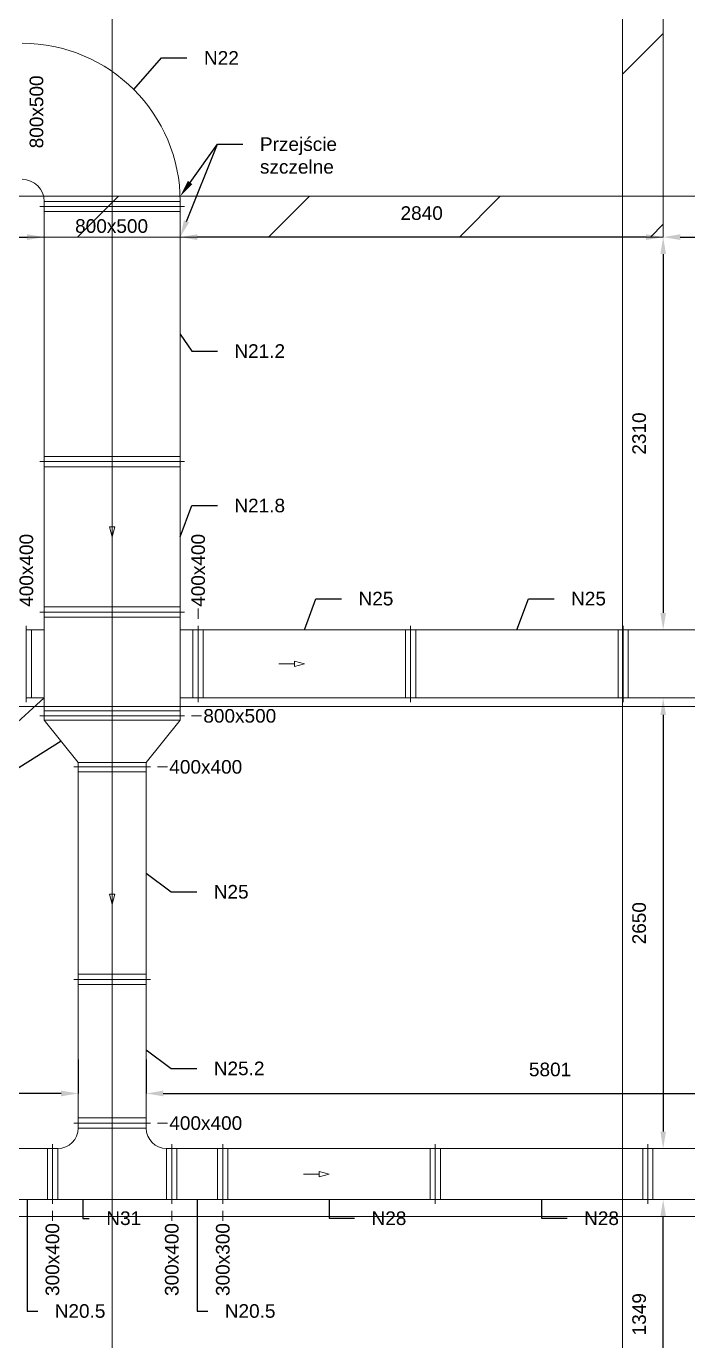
# Model space of a CAD drawing. Header units: millimetres. Extents: x 59762 to 60194, y -87842 to -87548.
# Drawn here: x 59956.57 to 59960.46, y -87791.27 to -87783.54 of the extents above; entities that cross this region are included whole.
import ezdxf
from ezdxf import colors
from ezdxf.entities.mleader import LeaderData, LeaderLine
from ezdxf.math import Vec2, Vec3

# ---------------------------------------------------------------- set-up
doc = ezdxf.new("R2010")
doc.units = ezdxf.units.MM
doc.linetypes.add('JIS_02_1.2', pattern=[2.5, 1.25, -1.25])
for name, color, linetype, lineweight in [('kanały', 7, 'Continuous', 20), ('nawi. strzałki', 150, 'Continuous', 20), ('wymiary', 7, 'Continuous', 13)]:
    doc.layers.add(name, color=color, linetype=linetype, lineweight=lineweight)
doc.layers.add('osie', color=7, linetype='JIS_02_1.2', lineweight=5, transparency=0.7)
doc.layers.add('podkład', color=7, linetype='Continuous', lineweight=13, transparency=0.7)
doc.styles.add('styl1', font='arial.ttf', dxfattribs={"height": 0.08})
doc.dimstyles.new('Kopia Opisowy', dxfattribs={"dimscale": 0, "dimtxt": 0.08, "dimasz": 0.1, "dimexe": 0, "dimexo": 0.2, "dimgap": 0.1, "dimtad": 1, "dimlfac": 1000, "dimtxsty": 'styl1', "dimcen": 2.5, "dimadec": 0, "dimazin": 0, "dimtfac": 1, "dimtmove": 0, "dimatfit": 3, "dimfxl": 1, "dimarcsym": 0})

# ---------------------------------------------------------------- blocks, each defined once
blk = doc.blocks.new('*D74')
at = {"layer": 'Defpoints', "color": 0, "transparency": 16777216}
for p in [(59960.3108, -87784.7764), (59963.0718, -87784.7764), (59963.0718, -87785.5984)]:
    blk.add_point(p, dxfattribs=at)
at = {"layer": 'wymiary', "color": 0, "lineweight": -2, "transparency": 16777216}
for p, q in [((59960.4108, -87784.7764), (59962.9718, -87784.7764)), ((59963.0718, -87785.3984), (59963.0718, -87784.7764))]:
    blk.add_line(p, q, dxfattribs=at)
at = {"layer": 'wymiary', "color": 0, "transparency": 16777216}
for points in [[(59960.4108, -87784.7597), (59960.4108, -87784.793), (59960.3108, -87784.7764)], [(59962.9718, -87784.7597), (59962.9718, -87784.793), (59963.0718, -87784.7764)]]:
    blk.add_solid(points, dxfattribs=at)
at = {"layer": 'wymiary', "color": 0, "transparency": 16777216, "insert": (59961.6913, -87784.6355), "char_height": 0.08, "attachment_point": 5, "style": 'styl1'}
blk.add_mtext('2761', dxfattribs=at)
blk = doc.blocks.new('*D78')
at = {"layer": 'Defpoints', "color": 0, "transparency": 16777216}
for p in [(59960.3108, -87784.7764), (59960.3108, -87787.0864), (59960.3108, -87787.0864)]:
    blk.add_point(p, dxfattribs=at)
at = {"layer": 'wymiary', "color": 0, "lineweight": -2, "transparency": 16777216}
blk.add_line((59960.3108, -87784.8764), (59960.3108, -87786.9864), dxfattribs=at)
at = {"layer": 'wymiary', "color": 0, "transparency": 16777216}
for points in [[(59960.2942, -87784.8764), (59960.3275, -87784.8764), (59960.3108, -87784.7764)], [(59960.2942, -87786.9864), (59960.3275, -87786.9864), (59960.3108, -87787.0864)]]:
    blk.add_solid(points, dxfattribs=at)
at = {"layer": 'wymiary', "color": 0, "transparency": 16777216, "insert": (59960.17, -87785.9314), "char_height": 0.08, "attachment_point": 5, "rotation": 90, "style": 'styl1'}
blk.add_mtext('2310', dxfattribs=at)
blk = doc.blocks.new('*D80')
at = {"layer": 'Defpoints', "color": 0, "transparency": 16777216}
for p in [(59960.3108, -87787.4864), (59960.3108, -87790.1364), (59960.3108, -87790.1364)]:
    blk.add_point(p, dxfattribs=at)
at = {"layer": 'wymiary', "color": 0, "lineweight": -2, "transparency": 16777216}
blk.add_line((59960.3108, -87787.5864), (59960.3108, -87790.0364), dxfattribs=at)
at = {"layer": 'wymiary', "color": 0, "transparency": 16777216}
for points in [[(59960.2942, -87787.5864), (59960.3275, -87787.5864), (59960.3108, -87787.4864)], [(59960.2942, -87790.0364), (59960.3275, -87790.0364), (59960.3108, -87790.1364)]]:
    blk.add_solid(points, dxfattribs=at)
at = {"layer": 'wymiary', "color": 0, "transparency": 16777216, "insert": (59960.17, -87788.8114), "char_height": 0.08, "attachment_point": 5, "rotation": 90, "style": 'styl1'}
blk.add_mtext('2650', dxfattribs=at)
blk = doc.blocks.new('*D81')
at = {"layer": 'Defpoints', "color": 0, "transparency": 16777216}
for p in [(59960.3108, -87790.4364), (59960.3108, -87790.4364), (59960.3108, -87791.7854)]:
    blk.add_point(p, dxfattribs=at)
at = {"layer": 'wymiary', "color": 0, "lineweight": -2, "transparency": 16777216}
blk.add_line((59960.3108, -87791.6854), (59960.3108, -87790.5364), dxfattribs=at)
at = {"layer": 'wymiary', "color": 0, "transparency": 16777216}
for points in [[(59960.2942, -87790.5364), (59960.3275, -87790.5364), (59960.3108, -87790.4364)], [(59960.2942, -87791.6854), (59960.3275, -87791.6854), (59960.3108, -87791.7854)]]:
    blk.add_solid(points, dxfattribs=at)
at = {"layer": 'wymiary', "color": 0, "transparency": 16777216, "insert": (59960.17, -87791.1109), "char_height": 0.08, "attachment_point": 5, "rotation": 90, "style": 'styl1'}
blk.add_mtext('1349', dxfattribs=at)
blk = doc.blocks.new('*D83')
at = {"layer": 'Defpoints', "color": 0, "transparency": 16777216}
for p in [(59957.4708, -87784.7764), (59957.4708, -87784.7764), (59960.3108, -87784.7764)]:
    blk.add_point(p, dxfattribs=at)
at = {"layer": 'wymiary', "color": 0, "lineweight": -2, "transparency": 16777216}
blk.add_line((59960.2108, -87784.7764), (59957.5708, -87784.7764), dxfattribs=at)
at = {"layer": 'wymiary', "color": 0, "transparency": 16777216}
for points in [[(59957.5708, -87784.7597), (59957.5708, -87784.793), (59957.4708, -87784.7764)], [(59960.2108, -87784.7597), (59960.2108, -87784.793), (59960.3108, -87784.7764)]]:
    blk.add_solid(points, dxfattribs=at)
at = {"layer": 'wymiary', "color": 0, "transparency": 16777216, "insert": (59958.8908, -87784.6355), "char_height": 0.08, "attachment_point": 5, "style": 'styl1'}
blk.add_mtext('2840', dxfattribs=at)
blk = doc.blocks.new('*D84')
at = {"layer": 'Defpoints', "color": 0, "transparency": 16777216}
for p in [(59963.0718, -87788.9764), (59957.2708, -87789.8126), (59963.0718, -87789.8126)]:
    blk.add_point(p, dxfattribs=at)
at = {"layer": 'wymiary', "color": 0, "lineweight": -2, "transparency": 16777216}
for p, q in [((59963.0718, -87789.1764), (59963.0718, -87789.8126)), ((59957.2708, -87789.6126), (59957.2708, -87789.8126)), ((59957.3708, -87789.8126), (59962.9718, -87789.8126))]:
    blk.add_line(p, q, dxfattribs=at)
at = {"layer": 'wymiary', "color": 0, "transparency": 16777216}
for points in [[(59957.3708, -87789.796), (59957.3708, -87789.8293), (59957.2708, -87789.8126)], [(59962.9718, -87789.796), (59962.9718, -87789.8293), (59963.0718, -87789.8126)]]:
    blk.add_solid(points, dxfattribs=at)
at = {"layer": 'wymiary', "color": 0, "transparency": 16777216, "insert": (59959.6457, -87789.6718), "char_height": 0.08, "attachment_point": 5, "style": 'styl1'}
blk.add_mtext('5801', dxfattribs=at)
blk = doc.blocks.new('*D64')
at = {"layer": 'Defpoints', "color": 0, "transparency": 16777216}
for p in [(59953.8308, -87784.7764), (59956.6708, -87784.7764), (59956.6708, -87784.7764)]:
    blk.add_point(p, dxfattribs=at)
at = {"layer": 'wymiary', "color": 0, "lineweight": -2, "transparency": 16777216}
blk.add_line((59953.9308, -87784.7764), (59956.5708, -87784.7764), dxfattribs=at)
at = {"layer": 'wymiary', "color": 0, "transparency": 16777216}
for points in [[(59953.9308, -87784.7597), (59953.9308, -87784.793), (59953.8308, -87784.7764)], [(59956.5708, -87784.7597), (59956.5708, -87784.793), (59956.6708, -87784.7764)]]:
    blk.add_solid(points, dxfattribs=at)
at = {"layer": 'wymiary', "color": 0, "transparency": 16777216, "insert": (59955.2508, -87784.6355), "char_height": 0.08, "attachment_point": 5, "style": 'styl1'}
blk.add_mtext('2840', dxfattribs=at)
blk = doc.blocks.new('*D65')
at = {"layer": 'Defpoints', "color": 0, "transparency": 16777216}
for p in [(59951.0698, -87788.9764), (59951.0698, -87789.8126), (59956.8708, -87789.8126)]:
    blk.add_point(p, dxfattribs=at)
at = {"layer": 'wymiary', "color": 0, "lineweight": -2, "transparency": 16777216}
for p, q in [((59951.0698, -87789.1764), (59951.0698, -87789.8126)), ((59956.8708, -87789.6126), (59956.8708, -87789.8126)), ((59956.7708, -87789.8126), (59951.1698, -87789.8126))]:
    blk.add_line(p, q, dxfattribs=at)
at = {"layer": 'wymiary', "color": 0, "transparency": 16777216}
for points in [[(59951.1698, -87789.796), (59951.1698, -87789.8293), (59951.0698, -87789.8126)], [(59956.7708, -87789.796), (59956.7708, -87789.8293), (59956.8708, -87789.8126)]]:
    blk.add_solid(points, dxfattribs=at)
at = {"layer": 'wymiary', "color": 0, "transparency": 16777216, "insert": (59954.496, -87789.6718), "char_height": 0.08, "attachment_point": 5, "style": 'styl1'}
blk.add_mtext('5801', dxfattribs=at)
blk = doc.blocks.new('_None')

msp = doc.modelspace()

# ---------------------------------------------------------------- hatches: boundary and pattern name
at = {"layer": 'podkład'}
h = msp.add_hatch(dxfattribs=at)
h.set_pattern_fill('ANSI31', color=256, scale=0.25)
h.set_pattern_definition([(45, (56984.5771, -93786.78106), (-0.56126601, 0.56126601), [])])
h.paths.add_polyline_path([(59941.720847, -87772.18638), (59941.720847, -87793.88638), (59972.420847, -87793.88638), (59972.420847, -87772.18638)])
h.paths.add_polyline_path([(59942.070847, -87772.53638), (59953.830847, -87772.53638), (59953.830847, -87784.77638), (59960.310847, -87784.77638), (59960.310847, -87772.53638), (59972.070847, -87772.53638), (59972.070847, -87793.53638), (59942.070847, -87793.53638)], flags=16)
h.paths.add_polyline_path([(59954.070847, -87772.53638), (59960.070847, -87772.53638), (59960.070847, -87784.53638), (59954.070847, -87784.53638)], flags=16)

# ---------------------------------------------------------------- linework, layer by layer
at = {"layer": 'kanały', "ltscale": 20}
for p, q in [((59956.645847, -87784.59638), (59956.670847, -87784.59638)), ((59956.645847, -87784.59638), (59956.670847, -87784.59638)), ((59957.470847, -87784.56638), (59956.670847, -87784.56638)), ((59956.670847, -87784.59638), (59956.670847, -87784.56638)), ((59957.470847, -87784.59638), (59956.670847, -87784.59638)), ((59956.670847, -87784.59638), (59956.670847, -87786.09638)), ((59957.470847, -87784.59638), (59956.670847, -87784.59638)), ((59957.470847, -87784.62638), (59956.670847, -87784.62638)), ((59957.470847, -87784.59638), (59957.470847, -87784.56638)), ((59957.470847, -87784.59638), (59957.495847, -87784.59638)), ((59957.470847, -87784.59638), (59957.470847, -87786.09638)), ((59957.470847, -87784.59638), (59957.495847, -87784.59638)), ((59956.645847, -87786.09638), (59956.670847, -87786.09638)), ((59956.645847, -87786.09638), (59956.670847, -87786.09638)), ((59957.470847, -87786.06638), (59956.670847, -87786.06638)), ((59956.670847, -87786.09638), (59956.670847, -87786.98138)), ((59957.470847, -87786.09638), (59956.670847, -87786.09638)), ((59957.470847, -87786.09638), (59956.670847, -87786.09638)), ((59957.470847, -87786.09638), (59957.470847, -87786.98138)), ((59957.470847, -87786.09638), (59957.495847, -87786.09638)), ((59957.470847, -87786.09638), (59957.495847, -87786.09638)), ((59957.470847, -87786.12638), (59956.670847, -87786.12638)), ((59957.470847, -87786.95138), (59956.670847, -87786.95138)), ((59956.645847, -87786.98138), (59956.670847, -87786.98138)), ((59956.670847, -87786.98138), (59956.645847, -87786.98138)), ((59957.470847, -87786.98138), (59956.670847, -87786.98138)), ((59956.670847, -87786.98138), (59957.470847, -87786.98138)), ((59956.670847, -87786.98138), (59956.670847, -87787.59138)), ((59956.670847, -87787.01138), (59957.470847, -87787.01138)), ((59957.470847, -87786.98138), (59957.495847, -87786.98138)), ((59957.495847, -87786.98138), (59957.470847, -87786.98138)), ((59957.470847, -87786.98138), (59957.470847, -87787.59138)), ((59956.565847, -87787.08638), (59956.565847, -87787.06138)), ((59956.565847, -87787.08638), (59956.565847, -87787.48638)), ((59956.565847, -87787.08638), (59956.670847, -87787.08638)), ((59956.595847, -87787.08638), (59956.595847, -87787.48638)), ((59957.575847, -87787.08638), (59957.470847, -87787.08638)), ((59957.545847, -87787.08638), (59957.545847, -87787.48638)), ((59957.575847, -87787.08638), (59957.575847, -87787.06138)), ((59957.575847, -87787.08638), (59957.575847, -87787.06138)), ((59957.575847, -87787.08638), (59957.575847, -87787.48638)), ((59957.575847, -87787.08638), (59958.825847, -87787.08638)), ((59957.575847, -87787.08638), (59957.575847, -87787.48638)), ((59957.605847, -87787.08638), (59957.605847, -87787.48638)), ((59958.795847, -87787.08638), (59958.795847, -87787.48638)), ((59958.825847, -87787.08638), (59958.825847, -87787.06138)), ((59958.825847, -87787.08638), (59958.825847, -87787.06138)), ((59958.825847, -87787.08638), (59958.825847, -87787.48638)), ((59958.825847, -87787.08638), (59960.075847, -87787.08638)), ((59958.825847, -87787.08638), (59958.825847, -87787.48638)), ((59958.855847, -87787.08638), (59958.855847, -87787.48638)), ((59960.045847, -87787.08638), (59960.045847, -87787.48638)), ((59960.075847, -87787.08638), (59960.075847, -87787.06138)), ((59960.075847, -87787.08638), (59960.075847, -87787.06138)), ((59960.075847, -87787.08638), (59960.075847, -87787.48638)), ((59960.075847, -87787.08638), (59961.325847, -87787.08638)), ((59960.075847, -87787.08638), (59960.075847, -87787.48638)), ((59960.105847, -87787.08638), (59960.105847, -87787.48638)), ((59956.565847, -87787.51138), (59956.565847, -87787.48638)), ((59956.565847, -87787.48638), (59956.670847, -87787.48638)), ((59957.575847, -87787.48638), (59957.470847, -87787.48638)), ((59957.575847, -87787.51138), (59957.575847, -87787.48638)), ((59957.575847, -87787.48638), (59958.825847, -87787.48638)), ((59957.575847, -87787.51138), (59957.575847, -87787.48638)), ((59958.825847, -87787.51138), (59958.825847, -87787.48638)), ((59958.825847, -87787.48638), (59960.075847, -87787.48638)), ((59958.825847, -87787.51138), (59958.825847, -87787.48638)), ((59960.075847, -87787.51138), (59960.075847, -87787.48638)), ((59960.075847, -87787.48638), (59961.325847, -87787.48638)), ((59960.075847, -87787.51138), (59960.075847, -87787.48638)), ((59956.670847, -87787.56138), (59957.470847, -87787.56138)), ((59956.670847, -87787.59138), (59956.645847, -87787.59138)), ((59956.670847, -87787.59138), (59956.645847, -87787.59138)), ((59956.670847, -87787.59138), (59957.470847, -87787.59138)), ((59956.670847, -87787.59138), (59957.470847, -87787.59138)), ((59956.670847, -87787.61638), (59956.670847, -87787.59138)), ((59956.670847, -87787.59138), (59957.470847, -87787.59138)), ((59956.670847, -87787.61638), (59956.870847, -87787.86638)), ((59956.670847, -87787.61638), (59957.470847, -87787.61638)), ((59957.470847, -87787.61638), (59957.270847, -87787.86638)), ((59957.495847, -87787.59138), (59957.470847, -87787.59138)), ((59957.470847, -87787.61638), (59957.470847, -87787.59138)), ((59957.495847, -87787.59138), (59957.470847, -87787.59138)), ((59957.270847, -87787.86638), (59956.870847, -87787.86638)), ((59956.870847, -87787.86638), (59956.870847, -87787.89138)), ((59957.270847, -87787.86638), (59957.270847, -87787.89138)), ((59956.845847, -87787.89138), (59956.870847, -87787.89138)), ((59956.845847, -87787.89138), (59956.870847, -87787.89138)), ((59957.270847, -87787.89138), (59956.870847, -87787.89138)), ((59956.870847, -87787.89138), (59956.870847, -87789.14138)), ((59957.270847, -87787.89138), (59956.870847, -87787.89138)), ((59957.270847, -87787.92138), (59956.870847, -87787.92138)), ((59957.270847, -87787.89138), (59957.295847, -87787.89138)), ((59957.270847, -87787.89138), (59957.270847, -87789.14138)), ((59957.270847, -87787.89138), (59957.295847, -87787.89138)), ((59957.270847, -87789.11138), (59956.870847, -87789.11138)), ((59956.845847, -87789.14138), (59956.870847, -87789.14138)), ((59956.845847, -87789.14138), (59956.870847, -87789.14138)), ((59957.270847, -87789.14138), (59956.870847, -87789.14138)), ((59956.870847, -87789.14138), (59956.870847, -87789.98638)), ((59957.270847, -87789.14138), (59956.870847, -87789.14138)), ((59957.270847, -87789.17138), (59956.870847, -87789.17138)), ((59957.270847, -87789.14138), (59957.295847, -87789.14138)), ((59957.270847, -87789.14138), (59957.270847, -87789.98638)), ((59957.270847, -87789.14138), (59957.295847, -87789.14138)), ((59957.270847, -87789.95638), (59956.870847, -87789.95638)), ((59956.870847, -87789.98638), (59956.845847, -87789.98638)), ((59956.845847, -87789.98638), (59956.870847, -87789.98638)), ((59956.870847, -87789.98638), (59957.270847, -87789.98638)), ((59957.270847, -87789.98638), (59956.870847, -87789.98638)), ((59956.870847, -87790.01638), (59957.270847, -87790.01638)), ((59957.295847, -87789.98638), (59957.270847, -87789.98638)), ((59957.270847, -87789.98638), (59957.295847, -87789.98638)), ((59956.720847, -87790.11138), (59956.720847, -87790.13638)), ((59956.720847, -87790.11138), (59956.720847, -87790.13638)), ((59957.420847, -87790.13638), (59957.420847, -87790.11138)), ((59957.420847, -87790.11138), (59957.420847, -87790.13638)), ((59957.720847, -87790.11138), (59957.720847, -87790.13638)), ((59957.720847, -87790.13638), (59957.720847, -87790.11138)), ((59958.970847, -87790.13638), (59958.970847, -87790.11138)), ((59958.970847, -87790.13638), (59958.970847, -87790.11138)), ((59960.220847, -87790.13638), (59960.220847, -87790.11138)), ((59960.220847, -87790.13638), (59960.220847, -87790.11138)), ((59956.690847, -87790.13638), (59956.450847, -87790.13638)), ((59956.690847, -87790.43638), (59956.690847, -87790.13638)), ((59956.690847, -87790.13638), (59956.720847, -87790.13638)), ((59956.720847, -87790.43638), (59956.720847, -87790.13638)), ((59956.720847, -87790.43638), (59956.720847, -87790.13638)), ((59956.750847, -87790.43638), (59956.750847, -87790.13638)), ((59957.390847, -87790.13638), (59957.390847, -87790.43638)), ((59957.420847, -87790.13638), (59957.420847, -87790.43638)), ((59957.420847, -87790.43638), (59957.420847, -87790.13638)), ((59957.450847, -87790.13638), (59957.420847, -87790.13638)), ((59957.450847, -87790.13638), (59957.690847, -87790.13638)), ((59957.450847, -87790.43638), (59957.450847, -87790.13638)), ((59957.690847, -87790.43638), (59957.690847, -87790.13638)), ((59957.690847, -87790.13638), (59957.720847, -87790.13638)), ((59957.720847, -87790.43638), (59957.720847, -87790.13638)), ((59957.720847, -87790.13638), (59958.970847, -87790.13638)), ((59957.720847, -87790.13638), (59957.720847, -87790.43638)), ((59957.750847, -87790.13638), (59957.750847, -87790.43638)), ((59958.940847, -87790.13638), (59958.940847, -87790.43638)), ((59958.970847, -87790.13638), (59958.970847, -87790.43638)), ((59958.970847, -87790.13638), (59960.220847, -87790.13638)), ((59958.970847, -87790.13638), (59958.970847, -87790.43638)), ((59959.000847, -87790.13638), (59959.000847, -87790.43638)), ((59960.190847, -87790.13638), (59960.190847, -87790.43638)), ((59960.220847, -87790.13638), (59960.220847, -87790.43638)), ((59960.220847, -87790.13638), (59961.470847, -87790.13638)), ((59960.220847, -87790.13638), (59960.220847, -87790.43638)), ((59960.250847, -87790.13638), (59960.250847, -87790.43638)), ((59956.690847, -87790.43638), (59956.450847, -87790.43638)), ((59956.690847, -87790.43638), (59956.720847, -87790.43638)), ((59956.720847, -87790.43638), (59956.720847, -87790.46138)), ((59956.720847, -87790.43638), (59956.720847, -87790.46138)), ((59957.420847, -87790.46138), (59957.420847, -87790.43638)), ((59957.420847, -87790.43638), (59957.420847, -87790.46138)), ((59957.450847, -87790.43638), (59957.420847, -87790.43638)), ((59957.450847, -87790.43638), (59957.690847, -87790.43638)), ((59957.690847, -87790.43638), (59957.720847, -87790.43638)), ((59957.720847, -87790.43638), (59957.720847, -87790.46138)), ((59957.720847, -87790.43638), (59958.970847, -87790.43638)), ((59957.720847, -87790.46138), (59957.720847, -87790.43638)), ((59958.970847, -87790.46138), (59958.970847, -87790.43638)), ((59958.970847, -87790.43638), (59960.220847, -87790.43638)), ((59958.970847, -87790.46138), (59958.970847, -87790.43638)), ((59960.220847, -87790.46138), (59960.220847, -87790.43638)), ((59960.220847, -87790.43638), (59961.470847, -87790.43638)), ((59960.220847, -87790.46138), (59960.220847, -87790.43638))]:
    msp.add_line(p, q, dxfattribs=at)
at = {"layer": 'kanały'}
for p, q in [((59956.870847, -87790.01638), (59956.870847, -87789.98638)), ((59957.270847, -87790.01638), (59957.270847, -87789.98638)), ((59956.750847, -87790.13638), (59956.720847, -87790.13638)), ((59957.390847, -87790.13638), (59957.420847, -87790.13638)), ((59956.750847, -87790.43638), (59956.720847, -87790.43638)), ((59956.750847, -87790.43638), (59957.390847, -87790.43638)), ((59957.390847, -87790.43638), (59957.420847, -87790.43638))]:
    msp.add_line(p, q, dxfattribs=at)
at = {"layer": 'kanały', "ltscale": 20}
msp.add_arc((59956.540847, -87784.56638), 0.93, 360, 90, dxfattribs=at)
at = {"layer": 'kanały'}
for centre, radius, start, end in [((59956.540847, -87784.56638), 0.13, 360, 90), ((59956.750847, -87790.01638), 0.12, 270, 360), ((59957.390847, -87790.01638), 0.12, 180, 270)]:
    msp.add_arc(centre, radius, start, end, dxfattribs=at)
at = {"layer": 'nawi. strzałki', "color": 7, "ltscale": 20}
for p, q in [((59957.070847, -87786.38888), (59957.070847, -87786.480924)), ((59957.070847, -87786.53888), (59957.055318, -87786.480924)), ((59957.086376, -87786.480924), (59957.055318, -87786.480924)), ((59957.070847, -87786.53888), (59957.086376, -87786.480924)), ((59958.050847, -87787.28638), (59958.142892, -87787.28638)), ((59958.200847, -87787.28638), (59958.142892, -87787.270851)), ((59958.142892, -87787.270851), (59958.142892, -87787.301909)), ((59958.200847, -87787.28638), (59958.142892, -87787.301909)), ((59957.070847, -87788.54888), (59957.070847, -87788.640924)), ((59957.070847, -87788.69888), (59957.055318, -87788.640924)), ((59957.086376, -87788.640924), (59957.055318, -87788.640924)), ((59957.070847, -87788.69888), (59957.086376, -87788.640924)), ((59958.345847, -87790.28638), (59958.287892, -87790.270851)), ((59958.287892, -87790.270851), (59958.287892, -87790.301909)), ((59958.195847, -87790.28638), (59958.287892, -87790.28638)), ((59958.345847, -87790.28638), (59958.287892, -87790.301909))]:
    msp.add_line(p, q, dxfattribs=at)
at = {"layer": 'osie', "linetype": 'Continuous'}
for p, q in [((59957.070847, -87795.29638), (59957.070847, -87770.29638)), ((59960.070847, -87795.29638), (59960.070847, -87770.29638)), ((59939.220847, -87784.53638), (59974.220847, -87784.53638)), ((59939.220847, -87787.53638), (59974.220847, -87787.53638)), ((59939.220847, -87790.53638), (59974.220847, -87790.53638))]:
    msp.add_line(p, q, dxfattribs=at)
at = {"layer": 'podkład'}
for p, q in [((59960.070847, -87784.53638), (59960.070847, -87772.53638)), ((59960.310847, -87784.77638), (59960.310847, -87772.53638)), ((59954.070847, -87784.53638), (59960.070847, -87784.53638)), ((59953.830847, -87784.77638), (59960.310847, -87784.77638)), ((59953.830847, -87784.77638), (59960.310847, -87784.77638))]:
    msp.add_line(p, q, dxfattribs=at)
at = {"layer": 'wymiary'}
for p, q in [((59957.575847, -87786.960353), (59957.575847, -87787.020708)), ((59957.596875, -87787.59138), (59957.536519, -87787.59138)), ((59957.396875, -87787.89138), (59957.336519, -87787.89138)), ((59957.396875, -87789.98638), (59957.336519, -87789.98638)), ((59956.720847, -87790.562407), (59956.720847, -87790.502052)), ((59957.420847, -87790.562407), (59957.420847, -87790.502052)), ((59957.720847, -87790.562407), (59957.720847, -87790.502052))]:
    msp.add_line(p, q, dxfattribs=at)

# ---------------------------------------------------------------- texts
at = {"layer": 'wymiary', "ltscale": 20, "char_height": 0.08, "rotation": 90, "style": 'styl1'}
for s, insert, attachment_point in [('800x500', (59956.585555, -87784.254155), 1), ('400x400', (59956.526134, -87786.950527), 1), ('400x400', (59957.536134, -87786.950527), 1), ('300x400', (59956.76056, -87791.003609), 7), ('300x400', (59957.381134, -87791.003609), 1), ('300x300', (59957.681134, -87791.003609), 1)]:
    msp.add_mtext_dynamic_manual_height_columns(s, width=0.44264358, gutter_width=1, heights=[0], dxfattribs=dict(at, insert=insert, attachment_point=attachment_point))
at = {"layer": 'wymiary', "ltscale": 20, "char_height": 0.08, "attachment_point": 1, "style": 'styl1'}
for s, insert in [('800x500', (59956.853072, -87784.671087)), ('800x500', (59957.6067, -87787.551667)), ('400x400', (59957.4067, -87787.851667)), ('400x400', (59957.4067, -87789.946667))]:
    msp.add_mtext_dynamic_manual_height_columns(s, width=0.44264358, gutter_width=1, heights=[0], dxfattribs=dict(at, insert=insert))

# ---------------------------------------------------------------- dimensions: what is measured, and where the dimension line sits
at = {"layer": 'wymiary'}
for base, p1, p2, angle, override, picture, middle in [((59956.670847, -87784.77638), (59953.830847, -87784.77638), (59956.670847, -87784.77638), 180, {"dimscale": 1, "dimse1": 1, "dimse2": 1, "dimtix": 0, "dimtofl": 1, "dimtmove": 0, "dimatfit": 3, "dimfxlon": 1}, '*D64', (59955.250847, -87784.635534)), ((59960.310847, -87787.08638), (59960.310847, -87784.77638), (59960.310847, -87787.08638), 90, {"dimscale": 1, "dimse1": 1, "dimse2": 1, "dimtix": 0, "dimtofl": 1, "dimtmove": 0, "dimatfit": 3}, '*D78', (59960.169974, -87785.93138)), ((59960.310847, -87790.13638), (59960.310847, -87787.48638), (59960.310847, -87790.13638), 90, {"dimscale": 1, "dimse1": 1, "dimse2": 1, "dimtix": 0, "dimtofl": 1, "dimtmove": 0, "dimatfit": 3}, '*D80', (59960.170001, -87788.81138)), ((59960.310847, -87790.43638), (59960.310847, -87791.78538), (59960.310847, -87790.43638), 90, {"dimscale": 1, "dimse1": 1, "dimse2": 1, "dimtix": 0, "dimtofl": 1, "dimtmove": 0, "dimatfit": 3}, '*D81', (59960.169974, -87791.11088))]:
    dim = msp.add_linear_dim(base=base, p1=p1, p2=p2, angle=angle, dimstyle='Kopia Opisowy', override=override, dxfattribs=at)
    dim.commit()
    dim.dimension.update_dxf_attribs({"geometry": picture, "text_midpoint": middle})
dim = msp.add_linear_dim(base=(59957.470847, -87784.77638), p1=(59960.310847, -87784.77638), p2=(59957.470847, -87784.77638), dimstyle='Kopia Opisowy', override={"dimscale": 1, "dimse1": 1, "dimse2": 1, "dimtix": 0, "dimtofl": 1, "dimtmove": 0, "dimatfit": 3, "dimfxlon": 1}, dxfattribs=at)
dim.commit()
dim.dimension.update_dxf_attribs({"geometry": '*D83', "text_midpoint": (59958.890847, -87784.635534)})
at = {"layer": 'wymiary', "color": 7}
dim = msp.add_linear_dim(base=(59963.071847, -87784.77638), p1=(59960.310847, -87784.77638), p2=(59963.071847, -87785.59838), dimstyle='Kopia Opisowy', override={"dimscale": 1, "dimse1": 1, "dimtix": 0, "dimtofl": 1, "dimtmove": 0, "dimatfit": 3}, dxfattribs=at)
dim.commit()
dim.dimension.update_dxf_attribs({"geometry": '*D74', "text_midpoint": (59961.691347, -87784.635534)})
at = {"layer": 'wymiary'}
dim = msp.add_linear_dim(base=(59951.069847, -87789.812647), p1=(59956.870847, -87789.812647), p2=(59951.069847, -87788.97638), angle=180, dimstyle='Kopia Opisowy', override={"dimscale": 1, "dimtix": 0, "dimtofl": 1, "dimtmove": 0, "dimatfit": 3}, dxfattribs=at)
dim.commit()
dim.dimension.update_dxf_attribs({"geometry": '*D65', "text_midpoint": (59954.495991, -87789.812647), "dimtype": 160})
dim = msp.add_linear_dim(base=(59963.071847, -87789.812647), p1=(59957.270847, -87789.812647), p2=(59963.071847, -87788.97638), dimstyle='Kopia Opisowy', override={"dimscale": 1, "dimtix": 0, "dimtofl": 1, "dimtmove": 0, "dimatfit": 3}, dxfattribs=at)
dim.commit()
dim.dimension.update_dxf_attribs({"geometry": '*D84', "text_midpoint": (59959.645703, -87789.812647), "dimtype": 160})

# ---------------------------------------------------------------- leaders
ml = msp.add_multileader_mtext('Standard', dxfattribs=at)
ml.set_content('N22', color=256, style='styl1')
ml.set_leader_properties()
ml.set_arrow_properties(name='NONE')
ml.build(insert=Vec2(0, 0))
ml.multileader.update_dxf_attribs({"dogleg_length": 0.15, "arrow_head_size": 0.1})
ctx = ml.context
ctx.base_point, ctx.char_height, ctx.arrow_head_size, ctx.landing_gap_size, ctx.plane_origin = Vec3(59957.510726, -87783.722331), 0.08, 0.1, 0.1, Vec3(59957.094034, -87784.481536)
notes = []
notes.append((ctx, [(1, (1, 1, 0), (59957.360726, -87783.722331), (1, 0), 0.15, [(0, [(59957.198456, -87783.908771)], 0, [])])]))
ctx.mtext.insert, ctx.mtext.width, ctx.mtext.flow_direction = Vec3(59957.610726, -87783.682331), 0.51353508, 5
ml = msp.add_multileader_mtext('Standard', dxfattribs=at)
ml.set_content('', color=256, style='styl1')
ml.set_leader_properties()
ml.build(insert=Vec2(0, 0))
ml.multileader.update_dxf_attribs({"dogleg_length": 0.15, "arrow_head_size": 0.1})
ctx = ml.context
ctx.base_point, ctx.char_height, ctx.arrow_head_size, ctx.landing_gap_size, ctx.plane_origin = Vec3(59957.839729, -87784.230189), 0.15, 0.1, 0.1, Vec3(59957.470847, -87784.56638)
notes.append((ctx, [(0, (1, 1, 0), (59957.689729, -87784.230189), (1, 0), 0.15, [(0, [(59957.470847, -87784.53638)], 0, [])])]))
ctx.mtext.insert, ctx.mtext.flow_direction = Vec3(59957.939729, -87784.155189), 5
ml = msp.add_multileader_mtext('Standard', dxfattribs=at)
ml.set_content('Przejście szczelne', color=256, style='styl1')
ml.set_leader_properties()
ml.build(insert=Vec2(0, 0))
ml.multileader.update_dxf_attribs({"dogleg_length": 0.15, "arrow_head_size": 0.1})
ctx = ml.context
ctx.base_point, ctx.char_height, ctx.arrow_head_size, ctx.landing_gap_size, ctx.plane_origin = Vec3(59957.839729, -87784.230189), 0.08, 0.1, 0.1, Vec3(59956.670847, -87784.56638)
notes.append((ctx, [(0, (1, 1, 0), (59957.689729, -87784.230189), (1, 0), 0.15, [(0, [(59957.470847, -87784.77638)], 0, [])])]))
ctx.mtext.insert, ctx.mtext.width, ctx.mtext.flow_direction = Vec3(59957.939729, -87784.189534), 0.51353508, 5
ml = msp.add_multileader_mtext('Standard', dxfattribs=at)
ml.set_content('N21.2', color=256, style='styl1')
ml.set_leader_properties()
ml.set_arrow_properties(name='NONE')
ml.build(insert=Vec2(0, 0))
ml.multileader.update_dxf_attribs({"dogleg_length": 0.15, "arrow_head_size": 0.1})
ctx = ml.context
ctx.base_point, ctx.char_height, ctx.arrow_head_size, ctx.landing_gap_size, ctx.plane_origin = Vec3(59955.979369, -87784.53638), 0.08, 0.1, 0.1, Vec3(59955.656425, -87785.009145)
notes.append((ctx, [(1, (1, 1, 0), (59955.829369, -87784.53638), (1, 0), 0.15, [(0, [(59955.760847, -87784.43638)], 0, [])])]))
ctx.mtext.insert, ctx.mtext.width, ctx.mtext.flow_direction = Vec3(59956.079369, -87784.49638), 0.51353508, 5
ml = msp.add_multileader_mtext('Standard', dxfattribs=at)
ml.set_content('N21.2', color=256, style='styl1')
ml.set_leader_properties()
ml.set_arrow_properties(name='NONE')
ml.build(insert=Vec2(0, 0))
ml.multileader.update_dxf_attribs({"dogleg_length": 0.15, "arrow_head_size": 0.1})
ctx = ml.context
ctx.base_point, ctx.char_height, ctx.arrow_head_size, ctx.landing_gap_size, ctx.plane_origin = Vec3(59957.689369, -87785.44638), 0.08, 0.1, 0.1, Vec3(59957.366425, -87785.919145)
notes.append((ctx, [(1, (1, 1, 0), (59957.539369, -87785.44638), (1, 0), 0.15, [(0, [(59957.470847, -87785.34638)], 0, [])])]))
ctx.mtext.insert, ctx.mtext.width, ctx.mtext.flow_direction = Vec3(59957.789369, -87785.40638), 0.51353508, 5
ml = msp.add_multileader_mtext('Standard', dxfattribs=at)
ml.set_content('N21.8', color=256, style='styl1')
ml.set_leader_properties()
ml.set_arrow_properties(name='NONE')
ml.build(insert=Vec2(0, 0))
ml.multileader.update_dxf_attribs({"dogleg_length": 0.15, "arrow_head_size": 0.1})
ctx = ml.context
ctx.base_point, ctx.char_height, ctx.arrow_head_size, ctx.landing_gap_size, ctx.plane_origin = Vec3(59957.689369, -87786.355471), 0.08, 0.1, 0.1, Vec3(59957.366425, -87787.111645)
notes.append((ctx, [(1, (1, 1, 0), (59957.539369, -87786.355471), (1, 0), 0.15, [(0, [(59957.470847, -87786.53888)], 0, [])])]))
ctx.mtext.insert, ctx.mtext.width, ctx.mtext.flow_direction = Vec3(59957.789369, -87786.314789), 0.51353508, 5
ml = msp.add_multileader_mtext('Standard', dxfattribs=at)
ml.set_content('N25', color=256, style='styl1')
ml.set_leader_properties()
ml.set_arrow_properties(name='NONE')
ml.build(insert=Vec2(0, 0))
ml.multileader.update_dxf_attribs({"dogleg_length": 0.15, "arrow_head_size": 0.1})
ctx = ml.context
ctx.base_point, ctx.char_height, ctx.arrow_head_size, ctx.landing_gap_size, ctx.plane_origin = Vec3(59958.419369, -87786.902971), 0.08, 0.1, 0.1, Vec3(59958.096425, -87787.659145)
notes.append((ctx, [(1, (1, 1, 0), (59958.269369, -87786.902971), (1, 0), 0.15, [(0, [(59958.200847, -87787.08638)], 0, [])])]))
ctx.mtext.insert, ctx.mtext.width, ctx.mtext.flow_direction = Vec3(59958.519369, -87786.862289), 0.51353508, 5
ml = msp.add_multileader_mtext('Standard', dxfattribs=at)
ml.set_content('N25', color=256, style='styl1')
ml.set_leader_properties()
ml.set_arrow_properties(name='NONE')
ml.build(insert=Vec2(0, 0))
ml.multileader.update_dxf_attribs({"dogleg_length": 0.15, "arrow_head_size": 0.1})
ctx = ml.context
ctx.base_point, ctx.char_height, ctx.arrow_head_size, ctx.landing_gap_size, ctx.plane_origin = Vec3(59959.669369, -87786.902971), 0.08, 0.1, 0.1, Vec3(59959.346425, -87787.659145)
notes.append((ctx, [(1, (1, 1, 0), (59959.519369, -87786.902971), (1, 0), 0.15, [(0, [(59959.450847, -87787.08638)], 0, [])])]))
ctx.mtext.insert, ctx.mtext.width, ctx.mtext.flow_direction = Vec3(59959.769369, -87786.862289), 0.51353508, 5
ml = msp.add_multileader_mtext('Standard', dxfattribs=at)
ml.set_content('N24', color=256, style='styl1')
ml.set_leader_properties()
ml.set_arrow_properties(name='NONE')
ml.build(insert=Vec2(0, 0))
ml.multileader.update_dxf_attribs({"dogleg_length": 0.15, "arrow_head_size": 0.1})
ctx = ml.context
ctx.base_point, ctx.char_height, ctx.arrow_head_size, ctx.landing_gap_size, ctx.plane_origin = Vec3(59955.928618, -87787.669526), 0.08, 0.1, 0.1, Vec3(59956.966425, -87787.859145)
ctx.text_align_type = 2
notes.append((ctx, [(0, (1, 1, 0), (59956.469723, -87787.669526), (-1, 0), 0.15, [(0, [(59956.670847, -87787.48638)], 0, [])])]))
ctx.mtext.insert, ctx.mtext.width, ctx.mtext.alignment, ctx.mtext.flow_direction = Vec3(59956.219723, -87787.629526), 0.51353508, 3, 5
ml = msp.add_multileader_mtext('Standard', dxfattribs=at)
ml.set_content('N20.4', color=256, style='styl1')
ml.set_leader_properties()
ml.set_arrow_properties(name='NONE')
ml.build(insert=Vec2(0, 0))
ml.multileader.update_dxf_attribs({"dogleg_length": 0.15, "arrow_head_size": 0.1})
ctx = ml.context
ctx.base_point, ctx.char_height, ctx.arrow_head_size, ctx.landing_gap_size, ctx.plane_origin = Vec3(59955.835412, -87787.930497), 0.08, 0.1, 0.1, Vec3(59956.666425, -87788.314145)
ctx.text_align_type = 2
notes.append((ctx, [(0, (1, 1, 0), (59956.469723, -87787.930497), (-1, 0), 0.15, [(0, [(59956.770847, -87787.74138)], 0, [])])]))
ctx.mtext.insert, ctx.mtext.width, ctx.mtext.alignment, ctx.mtext.flow_direction = Vec3(59956.219723, -87787.889815), 0.51353508, 3, 5
ml = msp.add_multileader_mtext('Standard', dxfattribs=at)
ml.set_content('N25', color=256, style='styl1')
ml.set_leader_properties()
ml.set_arrow_properties(name='NONE')
ml.build(insert=Vec2(0, 0))
ml.multileader.update_dxf_attribs({"dogleg_length": 0.15, "arrow_head_size": 0.1})
ctx = ml.context
ctx.base_point, ctx.char_height, ctx.arrow_head_size, ctx.landing_gap_size, ctx.plane_origin = Vec3(59957.568125, -87788.626891), 0.08, 0.1, 0.1, Vec3(59957.166425, -87789.089145)
notes.append((ctx, [(1, (1, 1, 0), (59957.418125, -87788.626891), (1, 0), 0.15, [(0, [(59957.270847, -87788.51638)], 0, [])])]))
ctx.mtext.insert, ctx.mtext.width, ctx.mtext.flow_direction = Vec3(59957.668125, -87788.586209), 0.51353508, 5
ml = msp.add_multileader_mtext('Standard', dxfattribs=at)
ml.set_content('N25.2', color=256, style='styl1')
ml.set_leader_properties()
ml.set_arrow_properties(name='NONE')
ml.build(insert=Vec2(0, 0))
ml.multileader.update_dxf_attribs({"dogleg_length": 0.15, "arrow_head_size": 0.1})
ctx = ml.context
ctx.base_point, ctx.char_height, ctx.arrow_head_size, ctx.landing_gap_size, ctx.plane_origin = Vec3(59957.568125, -87789.665631), 0.08, 0.1, 0.1, Vec3(59957.166425, -87790.127885)
notes.append((ctx, [(1, (1, 1, 0), (59957.418125, -87789.665631), (1, 0), 0.15, [(0, [(59957.270847, -87789.55512)], 0, [])])]))
ctx.mtext.insert, ctx.mtext.width, ctx.mtext.flow_direction = Vec3(59957.668125, -87789.624949), 0.51353508, 5
ml = msp.add_multileader_mtext('Standard', dxfattribs=at)
ml.set_content('N20.5', color=256, style='styl1')
ml.set_leader_properties()
ml.set_arrow_properties(name='NONE')
ml.build(insert=Vec2(0, 0))
ml.multileader.update_dxf_attribs({"dogleg_length": 0.15, "arrow_head_size": 0.1})
ctx = ml.context
ctx.base_point, ctx.char_height, ctx.arrow_head_size, ctx.landing_gap_size, ctx.plane_origin = Vec3(59956.632963, -87791.092459), 0.08, 0.1, 0.1, Vec3(59956.319147, -87791.009145)
notes.append((ctx, [(1, (1, 1, 0), (59956.570847, -87791.092459), (1, 0), 0.062116, [(0, [(59956.570847, -87790.43638)], 0, [])])]))
ctx.mtext.insert, ctx.mtext.width, ctx.mtext.flow_direction = Vec3(59956.732963, -87791.051777), 0.51353508, 5
ml = msp.add_multileader_mtext('Standard', dxfattribs=at)
ml.set_content('N31', color=256, style='styl1')
ml.set_leader_properties()
ml.set_arrow_properties(name='NONE')
ml.build(insert=Vec2(0, 0))
ml.multileader.update_dxf_attribs({"dogleg_length": 0.15, "arrow_head_size": 0.1})
ctx = ml.context
ctx.base_point, ctx.char_height, ctx.arrow_head_size, ctx.landing_gap_size, ctx.plane_origin = Vec3(59956.936349, -87790.546891), 0.08, 0.1, 0.1, Vec3(59956.646425, -87791.009145)
notes.append((ctx, [(1, (1, 1, 0), (59956.898125, -87790.546891), (1, 0), 0.038225, [(0, [(59956.898125, -87790.43638)], 0, [])])]))
ctx.mtext.insert, ctx.mtext.width, ctx.mtext.flow_direction = Vec3(59957.036349, -87790.506182), 0.51353508, 5
ml = msp.add_multileader_mtext('Standard', dxfattribs=at)
ml.set_content('N20.5', color=256, style='styl1')
ml.set_leader_properties()
ml.set_arrow_properties(name='NONE')
ml.build(insert=Vec2(0, 0))
ml.multileader.update_dxf_attribs({"dogleg_length": 0.15, "arrow_head_size": 0.1})
ctx = ml.context
ctx.base_point, ctx.char_height, ctx.arrow_head_size, ctx.landing_gap_size, ctx.plane_origin = Vec3(59957.632963, -87791.092459), 0.08, 0.1, 0.1, Vec3(59957.319147, -87791.009145)
notes.append((ctx, [(1, (1, 1, 0), (59957.570847, -87791.092459), (1, 0), 0.062116, [(0, [(59957.570847, -87790.43638)], 0, [])])]))
ctx.mtext.insert, ctx.mtext.width, ctx.mtext.flow_direction = Vec3(59957.732963, -87791.051777), 0.51353508, 5
ml = msp.add_multileader_mtext('Standard', dxfattribs=at)
ml.set_content('N28', color=256, style='styl1')
ml.set_leader_properties()
ml.set_arrow_properties(name='NONE')
ml.build(insert=Vec2(0, 0))
ml.multileader.update_dxf_attribs({"dogleg_length": 0.15, "arrow_head_size": 0.1})
ctx = ml.context
ctx.base_point, ctx.char_height, ctx.arrow_head_size, ctx.landing_gap_size, ctx.plane_origin = Vec3(59958.495847, -87790.546823), 0.08, 0.1, 0.1, Vec3(59958.241425, -87791.009145)
notes.append((ctx, [(1, (1, 1, 0), (59958.345847, -87790.546823), (1, 0), 0.15, [(0, [(59958.345847, -87790.43638)], 0, [])])]))
ctx.mtext.insert, ctx.mtext.width, ctx.mtext.flow_direction = Vec3(59958.595847, -87790.50614), 0.51353508, 5
ml = msp.add_multileader_mtext('Standard', dxfattribs=at)
ml.set_content('N28', color=256, style='styl1')
ml.set_leader_properties()
ml.set_arrow_properties(name='NONE')
ml.build(insert=Vec2(0, 0))
ml.multileader.update_dxf_attribs({"dogleg_length": 0.15, "arrow_head_size": 0.1})
ctx = ml.context
ctx.base_point, ctx.char_height, ctx.arrow_head_size, ctx.landing_gap_size, ctx.plane_origin = Vec3(59959.745847, -87790.546823), 0.08, 0.1, 0.1, Vec3(59959.491425, -87791.009145)
notes.append((ctx, [(1, (1, 1, 0), (59959.595847, -87790.546823), (1, 0), 0.15, [(0, [(59959.595847, -87790.43638)], 0, [])])]))
ctx.mtext.insert, ctx.mtext.width, ctx.mtext.flow_direction = Vec3(59959.845847, -87790.50614), 0.51353508, 5
for ctx, leaders in notes:
    for number, flags, end, landing, length, lines in leaders:
        leader = LeaderData()
        leader.index, (leader.has_last_leader_line, leader.has_dogleg_vector, leader.attachment_direction) = number, flags
        leader.last_leader_point, leader.dogleg_vector, leader.dogleg_length = Vec3(end), Vec3(landing), length
        for number, points, colour, breaks in lines:
            line = LeaderLine()
            line.index, line.vertices, line.color, line.breaks = number, Vec3.list(points), colors.encode_raw_color(colour), breaks
            leader.lines.append(line)
        ctx.leaders.append(leader)

doc.saveas('drawing.dxf')
